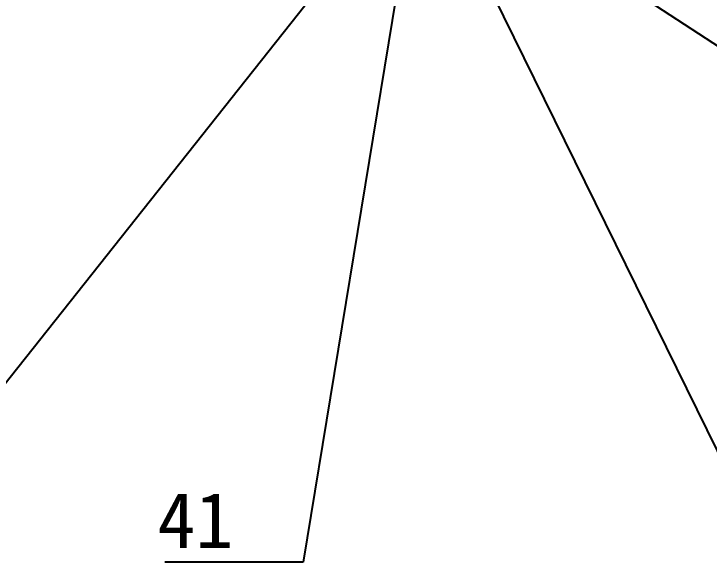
# Model space of a CAD drawing. Header units: millimetres. Extents: x 17 to 508, y 150 to 618.
# Drawn here: x 368.42 to 399.57, y 280.78 to 305.36 of the extents above; entities that cross this region are included whole.
import ezdxf

# ---------------------------------------------------------------- set-up
doc = ezdxf.new("R2010")
doc.units = ezdxf.units.MM
doc.layers.add('尺寸線', color=3, linetype='Continuous', lineweight=0)
doc.styles.get("Standard").update_dxf_attribs({"font": ''})
doc.styles.get('Standard').set_extended_font_data('SimSun')
doc.dimstyles.new('ISO-25', dxfattribs={"dimtxt": 2.5, "dimasz": 2.5, "dimexe": 1.25, "dimexo": 0.625, "dimtad": 1, "dimtxsty": 'Standard', "dimcen": 2.5, "dimadec": 0, "dimazin": 0, "dimtfac": 1, "dimtmove": 0, "dimatfit": 3, "dimfxl": 1, "dimarcsym": 0})

msp = doc.modelspace()

# ---------------------------------------------------------------- texts
at = {"layer": '尺寸線', "insert": (378.249, 281.405), "char_height": 2.5, "attachment_point": 9}
msp.add_mtext('41', dxfattribs=at)

# ---------------------------------------------------------------- leaders
at = {"layer": '尺寸線', "annotation_type": 0, "has_hookline": 1}
for points, hookline_direction, text_width in [([(385.71, 311.104), (365.121, 285.118), (362.621, 285.118)], 1, 1.014), ([(389.04, 311.093), (422.975, 288.788), (425.475, 288.788)], 0, 1.375), ([(386.041, 309.13), (381.374, 280.78), (378.874, 280.78)], 1, 3.069), ([(388.468, 309.105), (402.378, 280.782), (404.878, 280.782)], 0, 3.208)]:
    msp.add_leader(points, dimstyle='ISO-25', dxfattribs=dict(at, hookline_direction=hookline_direction, text_width=text_width))

doc.saveas('drawing.dxf')
